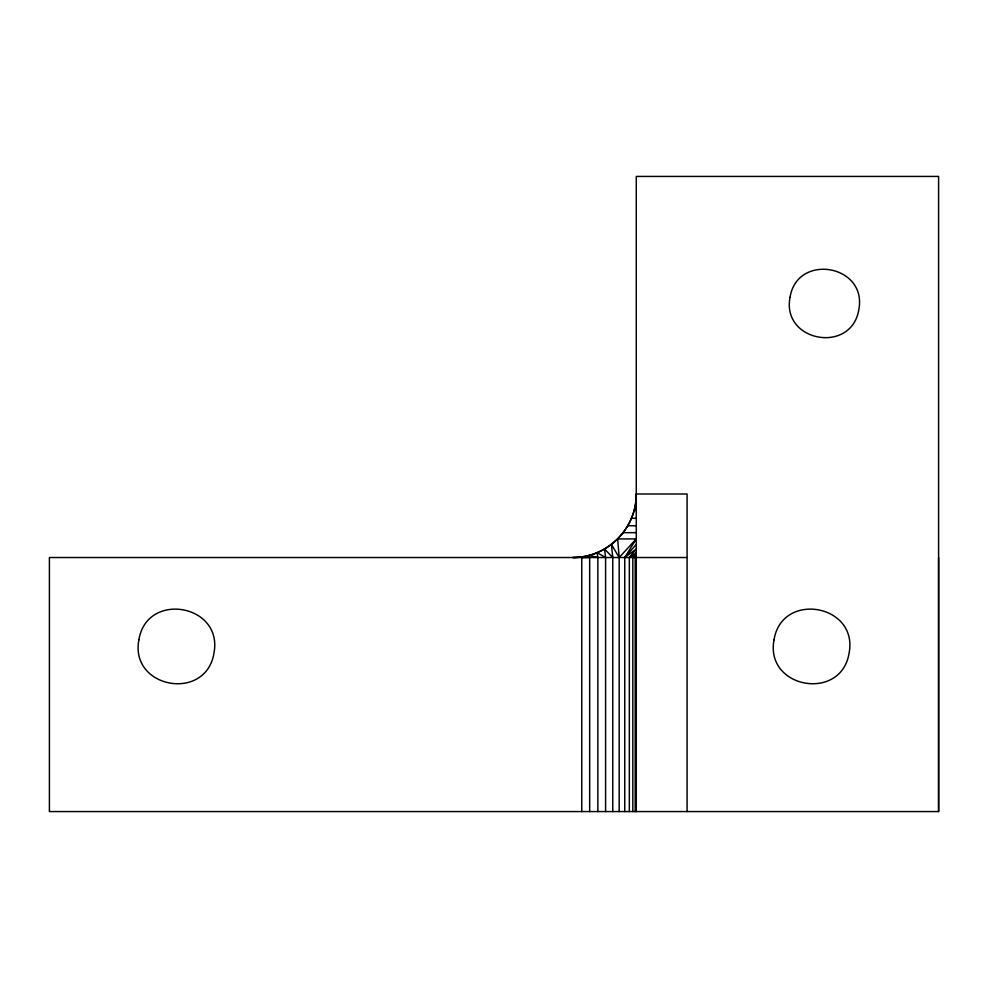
<?xml version="1.0" encoding="UTF-8"?>
<svg xmlns="http://www.w3.org/2000/svg" width="988" height="988" viewBox="0 0 988 988"><rect width="100%" height="100%" fill="white"/><g stroke="black" fill="none" stroke-linecap="round" stroke-linejoin="round"><path stroke-width="1.48" d="M636.272 811.568L636.272 176.432L938.6 176.432L938.6 811.568L49.4 811.568L49.4 557.516L687.08 557.516M636.272 494A63.516 63.516 0 0 1 572.756 557.516C606.706 558.232 636.988 527.95 636.272 494L687.08 494L687.08 811.568M635.185 811.568L635.185 557.516L636.272 555.355L632.826 557.516L632.826 811.568M619.18 811.568L619.18 557.516L617.673 538.917L636.272 538.917L624.749 557.516L624.749 811.568M632.826 557.516L636.272 552.675L629.331 557.516L629.331 811.568M629.331 557.516L636.272 549.007L624.749 557.516L636.272 544.388M636.272 538.917L619.18 557.516L611.424 544.388L612.758 557.516L612.758 811.568M635.185 557.516L636.334 557.516M634.111 510.438L636.272 510.438M631.443 518.305L636.272 518.305M627.763 525.752L636.272 525.752M623.144 532.668L636.272 532.668M589.675 811.568L589.675 557.516L581.253 557.516M597.851 811.568L597.851 557.516L589.194 555.355L589.675 557.516M605.595 811.568L605.595 557.516L597.061 552.675L597.851 557.516M612.758 557.516L604.52 549.007L605.595 557.516M938.6 557.516L938.6 811.568M581.747 557.516L581.747 811.568M138.9 639.816C129.49 688.513 206.146 702.036 213.964 653.056C223.362 604.36 146.718 590.836 138.9 639.816M790.017 297.388C781.397 342.033 851.668 354.42 858.831 309.528C867.452 264.883 797.18 252.496 790.017 297.388M774.036 639.816C764.638 688.513 841.282 702.036 849.1 653.056C858.51 604.36 781.854 590.836 774.036 639.816"/></g></svg>
